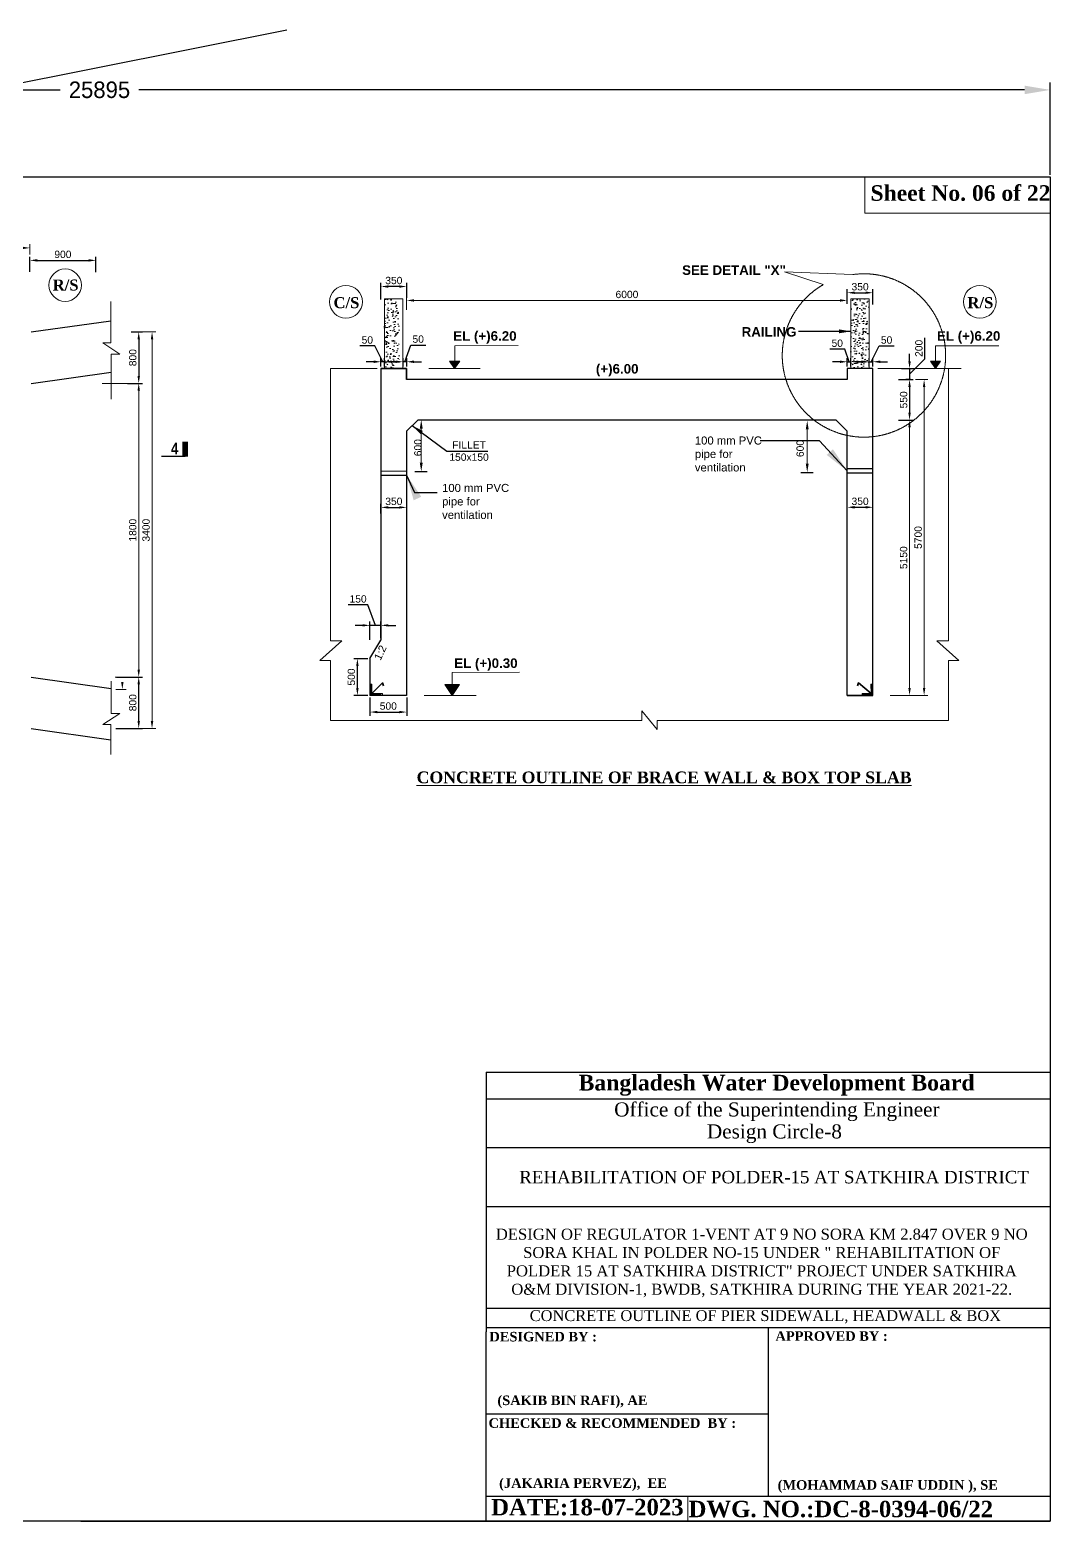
# Model space of a CAD drawing. Extents: x -426260 to 2055400, y -4304674 to -305611.
# Drawn here: x 344756 to 358652, y -1914810 to -1894497 of the extents above; entities that cross this region are included whole.
import ezdxf

# ---------------------------------------------------------------- set-up
doc = ezdxf.new("R2010")
doc.units = 0
doc.header["$LTSCALE"] = 300
doc.header["$MEASUREMENT"] = 0
doc.header["$PDMODE"] = 3
doc.linetypes.add('DASHED', pattern=[0.75, 0.5, -0.25])
doc.layers.get('0').update_dxf_attribs({"linetype": 'CONTINUOUS'})
doc.layers.get('DEFPOINTS').update_dxf_attribs({"linetype": 'CONTINUOUS'})
for name, color, linetype, lineweight in [('Dim', 7, 'CONTINUOUS', 9), ('Dimension', 8, 'CONTINUOUS', 18), ('Grid Line_Outer', 7, 'CONTINUOUS', 5), ('Left Bank Profile', 7, 'CONTINUOUS', 25), ('slop', 8, 'CONTINUOUS', 9)]:
    doc.layers.add(name, color=color, linetype=linetype, lineweight=lineweight)
for name, color, linetype in [('LINE', 7, 'CONTINUOUS'), ('Pile Placing Line', 10, 'CONTINUOUS'), ('TEXT', 10, 'CONTINUOUS'), ('TXT', 7, 'CONTINUOUS')]:
    doc.layers.add(name, color=color, linetype=linetype)
doc.styles.add('1-2', font='arial.ttf')
doc.styles.add('Arial', font='arial.ttf')
doc.styles.add('DIM', font='isocp3.shx')
doc.styles.add('text', font='ARIALN.TTF', dxfattribs={"height": 1.6})
doc.dimstyles.new('3', dxfattribs={"dimtxt": 225, "dimasz": 350, "dimexe": 100, "dimexo": 25, "dimgap": 9, "dimtad": 0, "dimdec": 0, "dimzin": 0, "dimdsep": 46, "dimtxsty": 'Standard', "dimcen": 0, "dimclrd": 5, "dimclre": 6, "dimclrt": 256, "dimadec": 0, "dimazin": 0, "dimtfac": 1, "dimtdec": 0, "dimtofl": 0, "dimtmove": 2, "dimatfit": 3, "dimfxl": 1, "dimtolj": 1, "dimtzin": 0, "dimarcsym": 0})
doc.dimstyles.new('dim_50', dxfattribs={"dimtxt": 100, "dimasz": 100, "dimexe": 50, "dimexo": 30, "dimgap": 30, "dimtad": 1, "dimdec": 0, "dimzin": 0, "dimdsep": 46, "dimtxsty": 'DIM', "dimcen": 0.09, "dimclrd": 5, "dimclre": 5, "dimclrt": 7, "dimadec": 0, "dimazin": 0, "dimtfac": 1, "dimtdec": 0, "dimtmove": 0, "dimatfit": 3, "dimfxl": 1, "dimtolj": 1, "dimtzin": 0, "dimarcsym": 1})
doc.dimstyles.new('dim_80', dxfattribs={"dimtxt": 160, "dimasz": 160, "dimexe": 80, "dimexo": 40, "dimgap": 50, "dimtad": 1, "dimdec": 0, "dimzin": 0, "dimdsep": 46, "dimtxsty": 'DIM', "dimcen": 0.09, "dimclrd": 5, "dimclre": 5, "dimclrt": 7, "dimadec": 0, "dimazin": 0, "dimtfac": 1, "dimtdec": 0, "dimtmove": 0, "dimatfit": 3, "dimfxl": 1, "dimtolj": 1, "dimtzin": 0, "dimarcsym": 0})

# ---------------------------------------------------------------- blocks, each defined once
blk = doc.blocks.new('*D479')
at = {"layer": 'DEFPOINTS', "color": 0, "transparency": 16777216}
for p in [(356596, -1899111), (356737, -1899261), (356780, -1899261)]:
    blk.add_point(p, dxfattribs=at)
at = {"layer": 'Dim', "color": 5, "lineweight": -2, "transparency": 16777216}
for p, q in [((356946, -1898976), (356946, -1898693)), ((356737, -1899011), (356737, -1898911)), ((356737, -1899186), (356946, -1898976)), ((356626, -1899111), (356787, -1899111)), ((356737, -1899111), (356737, -1899261)), ((356737, -1899111), (356737, -1899261)), ((356750, -1899261), (356687, -1899261)), ((356737, -1899361), (356737, -1899461))]:
    blk.add_line(p, q, dxfattribs=at)
at = {"layer": 'Dim', "color": 5, "transparency": 16777216}
for points in [[(356720, -1899011), (356753, -1899011), (356737, -1899111)], [(356720, -1899361), (356753, -1899361), (356737, -1899261)]]:
    blk.add_solid(points, dxfattribs=at)
at = {"layer": 'Dim', "color": 7, "transparency": 16777216, "insert": (356864, -1898835), "char_height": 100, "attachment_point": 5, "rotation": 90, "style": 'Arial'}
blk.add_mtext('\\A1;200', dxfattribs=at)
blk = doc.blocks.new('*D480')
at = {"layer": 'DEFPOINTS', "color": 0, "transparency": 16777216}
for p in [(356558, -1899261), (356558, -1899812), (356737, -1899812)]:
    blk.add_point(p, dxfattribs=at)
at = {"layer": 'Dim', "color": 5, "lineweight": -2, "transparency": 16777216}
for p, q in [((356588, -1899261), (356787, -1899261)), ((356737, -1899361), (356737, -1899712)), ((356588, -1899812), (356787, -1899812))]:
    blk.add_line(p, q, dxfattribs=at)
at = {"layer": 'Dim', "color": 5, "transparency": 16777216}
for points in [[(356720, -1899361), (356753, -1899361), (356737, -1899261)], [(356720, -1899712), (356753, -1899712), (356737, -1899812)]]:
    blk.add_solid(points, dxfattribs=at)
at = {"layer": 'Dim', "color": 7, "transparency": 16777216, "insert": (356656, -1899537), "char_height": 100, "attachment_point": 5, "rotation": 90, "style": 'Arial'}
blk.add_mtext('\\A1;550', dxfattribs=at)
blk = doc.blocks.new('*D522')
at = {"layer": 'DEFPOINTS', "color": 0, "transparency": 16777216}
for p in [(349888, -1901001), (349538, -1901115), (349888, -1901415)]:
    blk.add_point(p, dxfattribs=at)
at = {"layer": 'Dim', "color": 5, "lineweight": -2, "transparency": 16777216}
for p, q in [((349538, -1901085), (349538, -1900951)), ((349638, -1901001), (349788, -1901001)), ((349888, -1901385), (349888, -1900951))]:
    blk.add_line(p, q, dxfattribs=at)
at = {"layer": 'Dim', "color": 5, "transparency": 16777216}
for points in [[(349638, -1900985), (349638, -1901018), (349538, -1901001)], [(349788, -1900985), (349788, -1901018), (349888, -1901001)]]:
    blk.add_solid(points, dxfattribs=at)
at = {"layer": 'Dim', "color": 7, "transparency": 16777216, "insert": (349713, -1900920), "char_height": 100, "attachment_point": 5, "style": 'Arial'}
blk.add_mtext('\\A1;350', dxfattribs=at)
blk = doc.blocks.new('*D523')
at = {"layer": 'DEFPOINTS', "color": 0, "transparency": 16777216}
for p in [(356238, -1901000), (356238, -1901213), (355888, -1901507)]:
    blk.add_point(p, dxfattribs=at)
at = {"layer": 'Dim', "color": 5, "lineweight": -2, "transparency": 16777216}
for p, q in [((355888, -1901477), (355888, -1900950)), ((355988, -1901000), (356138, -1901000)), ((356238, -1901183), (356238, -1900950))]:
    blk.add_line(p, q, dxfattribs=at)
at = {"layer": 'Dim', "color": 5, "transparency": 16777216}
for points in [[(355988, -1900983), (355988, -1901017), (355888, -1901000)], [(356138, -1900983), (356138, -1901017), (356238, -1901000)]]:
    blk.add_solid(points, dxfattribs=at)
at = {"layer": 'Dim', "color": 7, "transparency": 16777216, "insert": (356063, -1900919), "char_height": 100, "attachment_point": 5, "style": 'Arial'}
blk.add_mtext('\\A1;350', dxfattribs=at)
blk = doc.blocks.new('*D481')
at = {"layer": 'DEFPOINTS', "color": 0, "transparency": 16777216}
for p in [(356238, -1898078), (355888, -1898260), (356238, -1898266)]:
    blk.add_point(p, dxfattribs=at)
at = {"layer": 'Dim', "color": 5, "lineweight": -2, "transparency": 16777216}
for p, q in [((355888, -1898230), (355888, -1898028)), ((355988, -1898078), (356138, -1898078)), ((356238, -1898236), (356238, -1898028))]:
    blk.add_line(p, q, dxfattribs=at)
at = {"layer": 'Dim', "color": 5, "transparency": 16777216}
for points in [[(355988, -1898061), (355988, -1898094), (355888, -1898078)], [(356138, -1898061), (356138, -1898094), (356238, -1898078)]]:
    blk.add_solid(points, dxfattribs=at)
at = {"layer": 'Dim', "color": 7, "transparency": 16777216, "insert": (356063, -1897997), "char_height": 100, "attachment_point": 5, "style": 'Arial'}
blk.add_mtext('\\A1;350', dxfattribs=at)
blk = doc.blocks.new('*D482')
at = {"layer": 'DEFPOINTS', "color": 0, "transparency": 16777216}
for p in [(349538, -1897993), (349538, -1898200), (349888, -1898177)]:
    blk.add_point(p, dxfattribs=at)
at = {"layer": 'Dim', "color": 5, "lineweight": -2, "transparency": 16777216}
for p, q in [((349538, -1898170), (349538, -1897943)), ((349788, -1897993), (349638, -1897993)), ((349888, -1898147), (349888, -1897943))]:
    blk.add_line(p, q, dxfattribs=at)
at = {"layer": 'Dim', "color": 5, "transparency": 16777216}
for points in [[(349638, -1897977), (349638, -1898010), (349538, -1897993)], [(349788, -1897977), (349788, -1898010), (349888, -1897993)]]:
    blk.add_solid(points, dxfattribs=at)
at = {"layer": 'Dim', "color": 7, "transparency": 16777216, "insert": (349713, -1897912), "char_height": 100, "attachment_point": 5, "style": 'Arial'}
blk.add_mtext('\\A1;350', dxfattribs=at)
blk = doc.blocks.new('*D524')
at = {"layer": 'DEFPOINTS', "color": 0, "transparency": 16777216}
for p in [(349217, -1903062), (349388, -1903062), (349388, -1903562)]:
    blk.add_point(p, dxfattribs=at)
at = {"layer": 'Dim', "color": 5, "lineweight": -2, "transparency": 16777216}
for p, q in [((349358, -1903062), (349167, -1903062)), ((349217, -1903462), (349217, -1903162)), ((349358, -1903562), (349167, -1903562))]:
    blk.add_line(p, q, dxfattribs=at)
at = {"layer": 'Dim', "color": 5, "transparency": 16777216}
for points in [[(349200, -1903162), (349233, -1903162), (349217, -1903062)], [(349200, -1903462), (349233, -1903462), (349217, -1903562)]]:
    blk.add_solid(points, dxfattribs=at)
at = {"layer": 'Dim', "color": 7, "transparency": 16777216, "insert": (349135, -1903312), "char_height": 100, "attachment_point": 5, "rotation": 90, "style": 'Arial'}
blk.add_mtext('\\A1;500', dxfattribs=at)
blk = doc.blocks.new('*D525')
at = {"layer": 'DEFPOINTS', "color": 0, "transparency": 16777216}
for p in [(349388, -1902608), (349388, -1902834), (349538, -1902812)]:
    blk.add_point(p, dxfattribs=at)
at = {"layer": 'Dim', "color": 5, "lineweight": -2, "transparency": 16777216}
for p, q in [((349361, -1902330), (349090, -1902330)), ((349463, -1902608), (349361, -1902330)), ((349288, -1902608), (349188, -1902608)), ((349388, -1902804), (349388, -1902558)), ((349538, -1902608), (349388, -1902608)), ((349538, -1902608), (349388, -1902608)), ((349538, -1902782), (349538, -1902558)), ((349638, -1902608), (349738, -1902608))]:
    blk.add_line(p, q, dxfattribs=at)
at = {"layer": 'Dim', "color": 5, "transparency": 16777216}
for points in [[(349288, -1902592), (349288, -1902625), (349388, -1902608)], [(349638, -1902592), (349638, -1902625), (349538, -1902608)]]:
    blk.add_solid(points, dxfattribs=at)
at = {"layer": 'Dim', "color": 7, "transparency": 16777216, "insert": (349226, -1902249), "char_height": 100, "attachment_point": 5, "style": 'Arial'}
blk.add_mtext('\\A1;150', dxfattribs=at)
blk = doc.blocks.new('*D526')
at = {"layer": 'DEFPOINTS', "color": 0, "transparency": 16777216}
for p in [(349388, -1903562), (349888, -1903562), (349888, -1903789)]:
    blk.add_point(p, dxfattribs=at)
at = {"layer": 'Dim', "color": 5, "lineweight": -2, "transparency": 16777216}
for p, q in [((349388, -1903592), (349388, -1903839)), ((349888, -1903592), (349888, -1903839)), ((349488, -1903789), (349788, -1903789))]:
    blk.add_line(p, q, dxfattribs=at)
at = {"layer": 'Dim', "color": 5, "transparency": 16777216}
for points in [[(349488, -1903773), (349488, -1903806), (349388, -1903789)], [(349788, -1903773), (349788, -1903806), (349888, -1903789)]]:
    blk.add_solid(points, dxfattribs=at)
at = {"layer": 'Dim', "color": 7, "transparency": 16777216, "insert": (349638, -1903708), "char_height": 100, "attachment_point": 5, "style": 'Arial'}
blk.add_mtext('\\A1;500', dxfattribs=at)
blk = doc.blocks.new('*D527')
at = {"layer": 'DEFPOINTS', "color": 0, "transparency": 16777216}
for p in [(349838, -1899018), (349838, -1899112), (349888, -1899112)]:
    blk.add_point(p, dxfattribs=at)
at = {"layer": 'Dim', "color": 5, "lineweight": -2, "transparency": 16777216}
for p, q in [((349863, -1899018), (349944, -1898791)), ((349944, -1898791), (350147, -1898791)), ((349738, -1899018), (349638, -1899018)), ((349838, -1899082), (349838, -1898968)), ((349888, -1899018), (349838, -1899018)), ((349888, -1899018), (349838, -1899018)), ((349888, -1899082), (349888, -1898968)), ((349988, -1899018), (350088, -1899018))]:
    blk.add_line(p, q, dxfattribs=at)
at = {"layer": 'Dim', "color": 5, "transparency": 16777216}
for points in [[(349738, -1899001), (349738, -1899035), (349838, -1899018)], [(349988, -1899001), (349988, -1899035), (349888, -1899018)]]:
    blk.add_solid(points, dxfattribs=at)
at = {"layer": 'Dim', "color": 7, "transparency": 16777216, "insert": (350045, -1898710), "char_height": 100, "attachment_point": 5, "style": 'Arial'}
blk.add_mtext('\\A1;50', dxfattribs=at)
blk = doc.blocks.new('*D483')
at = {"layer": 'DEFPOINTS', "color": 0, "transparency": 16777216}
for p in [(355938, -1899018), (355888, -1899112), (355938, -1899112)]:
    blk.add_point(p, dxfattribs=at)
at = {"layer": 'Dim', "color": 5, "lineweight": -2, "transparency": 16777216}
for p, q in [((355853, -1898847), (355650, -1898847)), ((355788, -1899018), (355688, -1899018)), ((355913, -1899018), (355853, -1898847)), ((355888, -1899082), (355888, -1898968)), ((355888, -1899018), (355938, -1899018)), ((355888, -1899018), (355938, -1899018)), ((355938, -1899082), (355938, -1898968)), ((356038, -1899018), (356138, -1899018))]:
    blk.add_line(p, q, dxfattribs=at)
at = {"layer": 'Dim', "color": 5, "transparency": 16777216}
for points in [[(355788, -1899001), (355788, -1899035), (355888, -1899018)], [(356038, -1899001), (356038, -1899035), (355938, -1899018)]]:
    blk.add_solid(points, dxfattribs=at)
at = {"layer": 'Dim', "color": 7, "transparency": 16777216, "insert": (355752, -1898766), "char_height": 100, "attachment_point": 5, "style": 'Arial'}
blk.add_mtext('\\A1;50', dxfattribs=at)
blk = doc.blocks.new('*D528')
at = {"layer": 'DEFPOINTS', "color": 0, "transparency": 16777216}
for p in [(356238, -1899018), (356188, -1899112), (356238, -1899112)]:
    blk.add_point(p, dxfattribs=at)
at = {"layer": 'Dim', "color": 5, "lineweight": -2, "transparency": 16777216}
for p, q in [((356213, -1899018), (356322, -1898803)), ((356322, -1898803), (356525, -1898803)), ((356088, -1899018), (355988, -1899018)), ((356188, -1899082), (356188, -1898968)), ((356188, -1899018), (356238, -1899018)), ((356188, -1899018), (356238, -1899018)), ((356238, -1899082), (356238, -1898968)), ((356338, -1899018), (356438, -1899018))]:
    blk.add_line(p, q, dxfattribs=at)
at = {"layer": 'Dim', "color": 5, "transparency": 16777216}
for points in [[(356088, -1899001), (356088, -1899035), (356188, -1899018)], [(356338, -1899001), (356338, -1899035), (356238, -1899018)]]:
    blk.add_solid(points, dxfattribs=at)
at = {"layer": 'Dim', "color": 7, "transparency": 16777216, "insert": (356424, -1898722), "char_height": 100, "attachment_point": 5, "style": 'Arial'}
blk.add_mtext('\\A1;50', dxfattribs=at)
blk = doc.blocks.new('*D484')
at = {"layer": 'DEFPOINTS', "color": 0, "transparency": 16777216}
for p in [(349538, -1899018), (349538, -1899112), (349588, -1899112)]:
    blk.add_point(p, dxfattribs=at)
at = {"layer": 'Dim', "color": 5, "lineweight": -2, "transparency": 16777216}
for p, q in [((349453, -1898803), (349250, -1898803)), ((349563, -1899018), (349453, -1898803)), ((349438, -1899018), (349338, -1899018)), ((349538, -1899082), (349538, -1898968)), ((349588, -1899018), (349538, -1899018)), ((349588, -1899018), (349538, -1899018)), ((349588, -1899082), (349588, -1898968)), ((349688, -1899018), (349788, -1899018))]:
    blk.add_line(p, q, dxfattribs=at)
at = {"layer": 'Dim', "color": 5, "transparency": 16777216}
for points in [[(349438, -1899001), (349438, -1899035), (349538, -1899018)], [(349688, -1899001), (349688, -1899035), (349588, -1899018)]]:
    blk.add_solid(points, dxfattribs=at)
at = {"layer": 'Dim', "color": 7, "transparency": 16777216, "insert": (349352, -1898722), "char_height": 100, "attachment_point": 5, "style": 'Arial'}
blk.add_mtext('\\A1;50', dxfattribs=at)
blk = doc.blocks.new('*D491')
at = {"layer": 'DEFPOINTS', "color": 0, "transparency": 16777216}
for p in [(344756, -1897705), (345656, -1897637), (345656, -1897826)]:
    blk.add_point(p, dxfattribs=at)
at = {"layer": 'Dim', "color": 5, "lineweight": -2, "transparency": 16777216}
for p, q in [((344756, -1897675), (344756, -1897587)), ((345656, -1897796), (345656, -1897587)), ((344856, -1897637), (345556, -1897637))]:
    blk.add_line(p, q, dxfattribs=at)
at = {"layer": 'Dim', "color": 5, "transparency": 16777216}
for points in [[(344856, -1897620), (344856, -1897654), (344756, -1897637)], [(345556, -1897620), (345556, -1897654), (345656, -1897637)]]:
    blk.add_solid(points, dxfattribs=at)
at = {"layer": 'Dim', "color": 7, "lineweight": 18, "transparency": 16777216, "insert": (345206, -1897556), "char_height": 100, "attachment_point": 5, "style": 'Arial'}
blk.add_mtext('\\A1;900', dxfattribs=at)
blk = doc.blocks.new('*D500')
at = {"layer": 'DEFPOINTS', "color": 0, "transparency": 16777216}
for p in [(345908, -1903312), (346239, -1903312), (345896, -1904012)]:
    blk.add_point(p, dxfattribs=at)
at = {"layer": 'Dim', "color": 5, "lineweight": -2, "transparency": 16777216}
for p, q in [((345938, -1903312), (346289, -1903312)), ((346239, -1903912), (346239, -1903412)), ((345926, -1904012), (346289, -1904012))]:
    blk.add_line(p, q, dxfattribs=at)
at = {"layer": 'Dim', "color": 5, "transparency": 16777216}
for points in [[(346222, -1903412), (346255, -1903412), (346239, -1903312)], [(346222, -1903912), (346255, -1903912), (346239, -1904012)]]:
    blk.add_solid(points, dxfattribs=at)
at = {"layer": 'Dim', "color": 7, "lineweight": 18, "transparency": 16777216, "insert": (346158, -1903662), "char_height": 100, "attachment_point": 5, "rotation": 90, "style": 'Arial'}
blk.add_mtext('\\A1;800', dxfattribs=at)
blk = doc.blocks.new('*D501')
at = {"layer": 'DEFPOINTS', "color": 0, "transparency": 16777216}
for p in [(344756, -1897821), (345656, -1897637), (345656, -1897705)]:
    blk.add_point(p, dxfattribs=at)
at = {"layer": 'Dim', "color": 5, "lineweight": -2, "transparency": 16777216}
for p, q in [((344756, -1897791), (344756, -1897587)), ((345656, -1897675), (345656, -1897587)), ((344856, -1897637), (345556, -1897637))]:
    blk.add_line(p, q, dxfattribs=at)
at = {"layer": 'Dim', "color": 5, "transparency": 16777216}
for points in [[(344856, -1897620), (344856, -1897654), (344756, -1897637)], [(345556, -1897620), (345556, -1897654), (345656, -1897637)]]:
    blk.add_solid(points, dxfattribs=at)
at = {"layer": 'Dim', "color": 7, "lineweight": 18, "transparency": 16777216, "insert": (345206, -1897556), "char_height": 100, "attachment_point": 5, "style": 'Arial'}
blk.add_mtext('\\A1;900', dxfattribs=at)
blk = doc.blocks.new('*D502')
at = {"layer": 'DEFPOINTS', "color": 0, "transparency": 16777216}
for p in [(346107, -1898612), (346058, -1899312), (346239, -1899312)]:
    blk.add_point(p, dxfattribs=at)
at = {"layer": 'Dim', "color": 5, "lineweight": -2, "transparency": 16777216}
for p, q in [((346137, -1898612), (346289, -1898612)), ((346239, -1898712), (346239, -1899212)), ((346088, -1899312), (346289, -1899312))]:
    blk.add_line(p, q, dxfattribs=at)
at = {"layer": 'Dim', "color": 5, "transparency": 16777216}
for points in [[(346222, -1898712), (346255, -1898712), (346239, -1898612)], [(346222, -1899212), (346255, -1899212), (346239, -1899312)]]:
    blk.add_solid(points, dxfattribs=at)
at = {"layer": 'Dim', "color": 7, "lineweight": 18, "transparency": 16777216, "insert": (346158, -1898962), "char_height": 100, "attachment_point": 5, "rotation": 90, "style": 'Arial'}
blk.add_mtext('\\A1;800', dxfattribs=at)
blk = doc.blocks.new('sec')
at = {"layer": 'TEXT', "color": 5, "const_width": 200}
blk.add_lwpolyline([(0, 0), (0, 537)], dxfattribs=at)
at = {"layer": 'TEXT', "color": 5}
blk.add_lwpolyline([(0, 0), (-848, 0)], dxfattribs=at)
blk = doc.blocks.new('*D472')
at = {"layer": 'DEFPOINTS', "color": 0, "ltscale": 0.5, "transparency": 16777216}
for p in [(358652, -1895315), (332757, -1896498), (358652, -1896498)]:
    blk.add_point(p, dxfattribs=at)
at = {"layer": 'LINE', "color": 6, "lineweight": -2, "ltscale": 0.5, "transparency": 16777216}
for p, q in [((332757, -1896473), (332757, -1895215)), ((358652, -1896473), (358652, -1895215))]:
    blk.add_line(p, q, dxfattribs=at)
at = {"layer": 'LINE', "color": 5, "lineweight": -2, "ltscale": 0.5, "transparency": 16777216}
for p, q in [((333107, -1895315), (345170, -1895315)), ((358302, -1895315), (346238, -1895315))]:
    blk.add_line(p, q, dxfattribs=at)
at = {"layer": 'LINE', "color": 5, "ltscale": 0.5, "transparency": 16777216}
for points in [[(333107, -1895257), (333107, -1895374), (332757, -1895315)], [(358302, -1895257), (358302, -1895374), (358652, -1895315)]]:
    blk.add_solid(points, dxfattribs=at)
at = {"layer": 'LINE', "ltscale": 0.5, "transparency": 16777216, "insert": (345704, -1895315), "char_height": 225, "attachment_point": 5}
blk.add_mtext('\\A1;25895', dxfattribs=at)

msp = doc.modelspace()

# ---------------------------------------------------------------- hatches: boundary and pattern name
at = {"layer": 'Dim'}
h = msp.add_hatch(dxfattribs=at)
h.set_pattern_fill('AR-CONC', color=16, scale=20)
h.set_pattern_definition([(50, (-36671, -1922398.57), (143.452037, -12.550427), [15, -165]), (355, (-36671, -1922398.57), (-27.750267, 150.438427), [12, -132]), (100.451444, (-36659.04, -1922399.62), (115.70177, 137.888), [12.74804, -140.22842]), (46.1842, (-36671, -1922358.57), (213.44827, -33.10386), [22.5, -247.5]), (96.635635, (-36653.2, -1922361.33), (186.93239, 194.82372), [19.12207, -210.34275]), (351.184164, (-36671, -1922358.57), (186.93239, 194.82372), [18, -198]), (21, (-36651, -1922368.57), (119.38141, -80.523778), [15, -165]), (326, (-36651, -1922368.57), (48.663066, 145.03001), [12, -132]), (71.451445, (-36641.05, -1922375.28), (168.044475, 64.50623), [12.74804, -140.22842]), (37.5, (-36670.996, -1922398.573), (2.431971, 66.578771), [0, -130.4, 0, -134, 0, -132.5]), (7.5, (-36670.996, -1922398.57), (52.613907, 78.882342), [0, -76.4, 0, -127.4, 0, -50.5]), (327.5, (-36715.596, -1922398.573), (106.764487, -4.510974), [0, -50, 0, -156, 0, -207]), (317.5, (-36735.6, -1922398.57), (116.637234, 20.020996), [0, -65, 0, -103.6, 0, -147])])
h.paths.add_polyline_path([(349587.6, -1898161.6), (349787.6, -1898161.6), (349787.7, -1899111.6), (349587.6, -1899111.6)])
h = msp.add_hatch(dxfattribs=at)
h.set_pattern_fill('AR-CONC', color=16, scale=20)
h.set_pattern_definition([(50, (-36921, -1922398.57), (143.452037, -12.550427), [15, -165]), (355, (-36921, -1922398.57), (-27.750267, 150.438427), [12, -132]), (100.451444, (-36909.04, -1922399.62), (115.70177, 137.888), [12.74804, -140.22842]), (46.1842, (-36921, -1922358.57), (213.44827, -33.10386), [22.5, -247.5]), (96.635635, (-36903.2, -1922361.33), (186.93239, 194.82372), [19.12207, -210.34275]), (351.184164, (-36921, -1922358.57), (186.93239, 194.82372), [18, -198]), (21, (-36901, -1922368.57), (119.38141, -80.523778), [15, -165]), (326, (-36901, -1922368.57), (48.663066, 145.03001), [12, -132]), (71.451445, (-36891.05, -1922375.28), (168.044475, 64.50623), [12.74804, -140.22842]), (37.5, (-36920.996, -1922398.573), (2.431971, 66.578771), [0, -130.4, 0, -134, 0, -132.5]), (7.5, (-36920.996, -1922398.57), (52.613907, 78.882342), [0, -76.4, 0, -127.4, 0, -50.5]), (327.5, (-36965.596, -1922398.573), (106.764487, -4.510974), [0, -50, 0, -156, 0, -207]), (317.5, (-36985.6, -1922398.57), (116.637234, 20.020996), [0, -65, 0, -103.6, 0, -147])])
h.paths.add_polyline_path([(356187.7, -1898161.6), (355937.7, -1898161.6), (355937.7, -1899111.6), (356187.7, -1899111.6)])
at = {"layer": 'Dim', "ltscale": 500}
h = msp.add_hatch(color=16, dxfattribs=at)
h.dxf.hatch_style = 1
h.paths.add_polyline_path([(350541.3, -1899008.1), (350471.7, -1899008.1), (350541.3, -1899111.6)])
h.paths.add_polyline_path([(350610.9, -1899008.1), (350541.3, -1899008.1), (350541.3, -1899111.6)])
h = msp.add_hatch(color=16, dxfattribs=at)
h.dxf.hatch_style = 1
h.paths.add_polyline_path([(357090.6, -1899008), (357021, -1899008), (357090.6, -1899111.4)])
h.paths.add_polyline_path([(357160.2, -1899008), (357090.6, -1899008), (357090.6, -1899111.4)])
h = msp.add_hatch(color=16, dxfattribs=at)
h.dxf.hatch_style = 1
h.paths.add_polyline_path([(350506.2, -1903413.8), (350406.8, -1903413.8), (350506.2, -1903561.6)])
h.paths.add_polyline_path([(350605.6, -1903413.8), (350506.2, -1903413.8), (350506.2, -1903561.6)])
at = {"layer": 'Grid Line_Outer', "ltscale": 2}
h = msp.add_hatch(dxfattribs=at)
h.set_pattern_fill('ANSI31', color=1)
h.set_pattern_definition([(45, (-107959.04941, -1868842.20249), (-0.08838834765, 0.08838834765), [])])
h.paths.add_polyline_path([(349535.7, -1903561.6), (349533.7, -1903537.8), (349412, -1903537.8), (349414, -1903410.4), (349387.7, -1903410.4), (349387.7, -1903561.6)])
h = msp.add_hatch(dxfattribs=at)
h.set_pattern_fill('ANSI31', color=1)
h.set_pattern_definition([(45, (-112209.19978, -1868842.20189), (-0.088388347648, 0.088388347648), [])])
h.paths.add_polyline_path([(356089.5, -1903561.6), (356091.5, -1903537.8), (356213.2, -1903537.8), (356211.2, -1903410.4), (356237.6, -1903410.4), (356237.6, -1903561.6)])

# ---------------------------------------------------------------- linework, layer by layer
at = {"color": 5, "lineweight": 18}
for p, q in [((348848.3, -1902820.3), (348848.3, -1899111.4)), ((349487.6, -1899111.4), (348848.3, -1899111.4)), ((349005.8, -1902820.9), (348706.1, -1903086.6)), ((348848.3, -1902820.3), (349005.8, -1902820.9)), ((348706.1, -1903086.6), (348848.3, -1903086.6)), ((348848.3, -1903902.3), (348848.3, -1903086.6))]:
    msp.add_line(p, q, dxfattribs=at)
for points in [[(356864.9, -1899111.6), (357266, -1899111.4)], [(357266, -1903902.3), (357266, -1903086.6), (357408.2, -1903086.7), (357108.4, -1902820.3), (357266, -1902820.3), (357266, -1899111.4)], [(357266, -1903902.3), (353300.7, -1903902.3), (353299.6, -1904026.7), (353091.9, -1903772.9), (353090.2, -1903902.3), (348848.3, -1903902.3)]]:
    msp.add_lwpolyline(points, dxfattribs=at)
at = {"layer": 'Dim', "color": 5, "lineweight": 18}
for p, q in [((344755.9, -1897557), (344755.9, -1897417.3)), ((346176.4, -1898612), (346470, -1898612)), ((346420, -1898712), (346420, -1903912.3)), ((345740.5, -1899312.2), (346065.8, -1899312.2)), ((345933.2, -1899312.2), (346288.7, -1899312.2)), ((346238.7, -1899412.2), (346238.7, -1903212)), ((345916.1, -1903312), (346288.7, -1903312)), ((345925.3, -1903479.8), (346065.8, -1903479.8)), ((346139.1, -1904012.3), (346470, -1904012.3))]:
    msp.add_line(p, q, dxfattribs=at)
at = {"layer": 'Dim', "color": 5}
for p, q in [((349887.6, -1898310.2), (349887.6, -1898133)), ((349987.6, -1898183), (355787.7, -1898183)), ((355887.7, -1898229.7), (355887.7, -1898133)), ((356816.6, -1899261.5), (356984.8, -1899261.5)), ((356934.8, -1903461.6), (356934.8, -1899361.5)), ((356588.5, -1899811.6), (356786.6, -1899811.6)), ((350086.3, -1899872.5), (350086.3, -1900392.5)), ((355343.1, -1899942.5), (355343.1, -1900462.5)), ((356736.6, -1899911.6), (356736.6, -1903461.6)), ((356471.1, -1903561.6), (356786.6, -1903561.6)), ((356782.3, -1903561.6), (356984.8, -1903561.6))]:
    msp.add_line(p, q, dxfattribs=at)
at = {"layer": 'Dim', "color": 7, "linetype": 'DASHED', "ltscale": 250}
msp.add_lwpolyline([(355964.4, -1897830.4), (355035.4, -1897795.1), (355561.5, -1897967.9)], dxfattribs=at)
at = {"layer": 'Dim', "color": 5}
for points in [[(345856.9, -1898199.1), (345856.9, -1898759.5), (345747.9, -1898759.5), (345979.2, -1898913.2), (345864.2, -1898913.2), (345864.2, -1899526.3)], [(345856.9, -1904367.5), (345856.9, -1903960.6), (345747.9, -1903960.6), (345979.2, -1903806.8), (345864.2, -1903806.9), (345864.2, -1903368)], [(350126.7, -1903561.6), (350835.8, -1903561.6)]]:
    msp.add_lwpolyline(points, dxfattribs=at)
at = {"layer": 'Dim', "color": 7}
for points in [[(349587.6, -1899111.6), (349587.6, -1898161.6), (349837.6, -1898161.6), (349837.7, -1899111.6)], [(356187.7, -1899111.6), (356187.7, -1898161.6), (355937.7, -1898161.6), (355937.7, -1899111.6)], [(350188.4, -1899111.6), (350889.4, -1899111.6)], [(356302.4, -1899111.4), (357438.7, -1899111.4)]]:
    msp.add_lwpolyline(points, dxfattribs=at)
at = {"layer": 'Dim', "ltscale": 500}
for points in [[(350542.3, -1899111.6), (350542.3, -1898800), (351405, -1898795.7)], [(357091.6, -1899111.4), (357091.6, -1898799.9), (357954.3, -1898800.3)], [(350541.3, -1899111.6), (350541.3, -1899008.1), (350471.7, -1899008.1), (350541.3, -1899111.6)], [(350541.3, -1899111.6), (350541.3, -1899008.1), (350610.9, -1899008.1), (350541.3, -1899111.6)], [(357090.6, -1899111.4), (357090.6, -1899008), (357021, -1899008), (357090.6, -1899111.4)], [(357090.6, -1899111.4), (357090.6, -1899008), (357160.2, -1899008), (357090.6, -1899111.4)], [(350506.2, -1903561.6), (350506.2, -1903250), (351423.7, -1903245.4)], [(350506.2, -1903561.6), (350506.2, -1903413.8), (350406.8, -1903413.8), (350506.2, -1903561.6)], [(350506.2, -1903561.6), (350506.2, -1903413.8), (350605.6, -1903413.8), (350506.2, -1903561.6)]]:
    msp.add_lwpolyline(points, dxfattribs=at)
at = {"layer": 'Dim', "color": 1}
msp.add_circle((345237.2, -1897974.4), 220.7, dxfattribs=at)
at = {"layer": 'Dim', "color": 7}
for centre in [(349061, -1898201.3), (357694.4, -1898201.3)]:
    msp.add_circle(centre, 223.3, dxfattribs=at)
at = {"layer": 'Dim', "color": 7, "linetype": 'DASHED', "ltscale": 250}
msp.add_arc((356115.6, -1898932.4), 1112.4, 119.87535, 97.81586, dxfattribs=at)
at = {"layer": 'Dim', "color": 5}
for points in [[(344655.9, -1897450.6), (344655.9, -1897483.9), (344755.9, -1897467.3)], [(349987.6, -1898166.3), (349987.6, -1898199.6), (349887.6, -1898183)], [(355787.7, -1898166.3), (355787.7, -1898199.6), (355887.7, -1898183)], [(346403.4, -1898712), (346436.7, -1898712), (346420, -1898612)], [(346222.1, -1899412.2), (346255.4, -1899412.2), (346238.7, -1899312.2)], [(356918.1, -1899361.5), (356951.4, -1899361.5), (356934.8, -1899261.5)], [(350066.3, -1899928.1), (350106.3, -1899928.1), (350086.3, -1899808.1)], [(355323.1, -1899939.7), (355363.1, -1899939.7), (355343.1, -1899819.7)], [(356719.9, -1899911.6), (356753.3, -1899911.6), (356736.6, -1899811.6)], [(350066.3, -1900392.5), (350106.3, -1900392.5), (350086.3, -1900512.5)], [(355323.1, -1900404.1), (355363.1, -1900404.1), (355343.1, -1900524.1)], [(346222.1, -1903212), (346255.4, -1903212), (346238.7, -1903312)], [(345999.1, -1903379.8), (346032.4, -1903379.8), (346015.8, -1903479.8)], [(356719.9, -1903461.6), (356753.3, -1903461.6), (356736.6, -1903561.6)], [(356918.1, -1903461.6), (356951.4, -1903461.6), (356934.8, -1903561.6)], [(346403.4, -1903912.3), (346436.7, -1903912.3), (346420, -1904012.3)]]:
    msp.add_solid(points, dxfattribs=at)
at = {"layer": 'Dimension', "color": 8, "lineweight": 30, "ltscale": 2}
for points in [[(344775.3, -1898612.2), (345856.9, -1898458.8)], [(344775.3, -1899312), (345864.2, -1899157.6)], [(344775.3, -1903312), (345864.2, -1903466.4)], [(344775.3, -1904012.1), (345856.9, -1904165.5)]]:
    msp.add_lwpolyline(points, dxfattribs=at)
at = {"layer": 'Grid Line_Outer', "color": 1, "ltscale": 2}
for p, q in [((349560.7, -1903561.6), (349558.7, -1903537.8)), ((356089.5, -1903561.6), (356091.5, -1903537.8))]:
    msp.add_line(p, q, dxfattribs=at)
for points in [[(349560.7, -1903561.6), (349387.7, -1903561.6), (349387.7, -1903410.4), (349414, -1903410.4), (349412, -1903537.8), (349558.7, -1903537.8)], [(356089.8, -1903561.6), (356237.6, -1903561.6), (356237.6, -1903410.4), (356211.2, -1903410.4), (356213.2, -1903537.8), (356091.4, -1903537.8)]]:
    msp.add_lwpolyline(points, dxfattribs=at)
at = {"layer": 'Grid Line_Outer', "color": 1, "lineweight": 35, "ltscale": 2}
for points in [[(349412, -1903537.8), (349559.5, -1903393), (349574, -1903430.9)], [(356213.2, -1903537.8), (356040.8, -1903393), (356026.2, -1903430.9)]]:
    msp.add_lwpolyline(points, dxfattribs=at)
at = {"layer": 'Left Bank Profile'}
msp.add_lwpolyline([(345450.8, -1914809.7), (358651.5, -1914809.7)], dxfattribs=at)
msp.add_lwpolyline([(345450.8, -1914809.7), (358651.5, -1914809.7)], dxfattribs=at)
at = {"layer": 'LINE', "color": 3, "ltscale": 0.5}
for p, q in [((349537.6, -1900505.9), (349887.6, -1900505.8)), ((349537.6, -1900563.3), (349887.6, -1900563.3)), ((349996.9, -1900514.3), (350167.7, -1900514.3)), ((355253.6, -1900526), (355424.4, -1900526)), ((355887.8, -1900472.7), (356237.7, -1900472.6)), ((355887.8, -1900530.1), (356237.7, -1900530.1))]:
    msp.add_line(p, q, dxfattribs=at)
at = {"layer": 'LINE', "ltscale": 500}
for p, q in [((349887.6, -1903561.6), (349387.7, -1903561.6)), ((356237.5, -1903561.6), (355887.7, -1903561.6)), ((355887.7, -1903561.6), (356237.6, -1903561.6)), ((355887.7, -1903561.6), (356237.7, -1903561.6))]:
    msp.add_line(p, q, dxfattribs=at)
at = {"layer": 'LINE'}
for p, q in [((350972.6, -1908691.8), (358651.5, -1908691.8)), ((350972.6, -1908691.8), (350972.6, -1912232.7)), ((350972.6, -1909055.9), (358651.5, -1909055.9)), ((350972.6, -1909720.9), (358651.5, -1909720.9)), ((350972.6, -1910524.6), (358651.5, -1910524.6)), ((350972.6, -1911907.9), (358651.5, -1911907.9)), ((350972.6, -1912171.7), (358651.5, -1912171.7)), ((350972.6, -1914809.7), (350972.6, -1912232.7)), ((354812.1, -1912171.7), (354812.1, -1914468.9)), ((350972.6, -1913347.9), (354812.1, -1913347.9)), ((350972.6, -1914468.9), (358651.5, -1914468.9)), ((352413.4, -1914468.9), (358651.5, -1914468.9)), ((352413.4, -1914468.9), (358651.5, -1914468.9)), ((352413.4, -1914468.9), (358651.5, -1914468.9))]:
    msp.add_line(p, q, dxfattribs=at)
at = {"layer": 'LINE', "lineweight": 9}
msp.add_line((358651.5, -1909356.8), (358651.5, -1914809.7), dxfattribs=at)
at = {"layer": 'LINE', "color": 7, "lineweight": 9}
for p, q in [((353717.1, -1914468.9), (353717.1, -1914809.7)), ((351228.2, -1914809.7), (345199.3, -1914809.7)), ((358651.5, -1914809.7), (351228.2, -1914809.7)), ((357067.4, -1914809.7), (357586.5, -1914809.7))]:
    msp.add_line(p, q, dxfattribs=at)
at = {"layer": 'LINE'}
msp.add_lwpolyline([(358651.5, -1914809.7), (332756.8, -1914809.7), (332756.8, -1896498.4), (358651.5, -1896498.4)], close=True, dxfattribs=at)
at = {"layer": 'LINE', "lineweight": 9}
msp.add_lwpolyline([(358651.5, -1896498.4), (356128.3, -1896498.4), (356128.3, -1896993.3), (358651.5, -1896993.3)], close=True, dxfattribs=at)
at = {"layer": 'LINE', "ltscale": 500}
for points in [[(349537.6, -1899111.6), (349887.6, -1899111.6)], [(349887.6, -1899261.6), (349887.6, -1899111.6), (349537.6, -1899111.6), (349537.6, -1899261.6)], [(349537.6, -1899111.6), (349537.6, -1902811.6)], [(349887.6, -1899111.6), (349887.6, -1899261.6)], [(355887.7, -1899111.6), (355887.7, -1899261.6)], [(356237.7, -1903561.6), (356237.7, -1899111.6), (355887.7, -1899111.6), (355887.7, -1899261.6)], [(355887.7, -1899261.6), (349887.6, -1899261.6)], [(349537.6, -1899667.8), (349537.6, -1902561.6)], [(355887.7, -1903561.6), (355887.7, -1899961.6), (355737.7, -1899811.6), (350037.6, -1899811.6), (349887.6, -1899961.6), (349887.6, -1903561.6)], [(349887.6, -1899961.6), (349887.6, -1903461.6)], [(349387.7, -1903061.6), (349537.6, -1902811.6)], [(349387.7, -1903061.6), (349387.7, -1903561.6)]]:
    msp.add_lwpolyline(points, dxfattribs=at)
at = {"layer": 'Pile Placing Line', "ltscale": 0.5}
msp.add_line((339975, -1896144.4), (348256.2, -1894496.9), dxfattribs=at)

# ---------------------------------------------------------------- block references
at = {"layer": 'slop', "xscale": 0.378000000026077, "yscale": 0.378000000026077, "zscale": 0.378}
msp.add_blockref('sec', (346870.4, -1900309.1), dxfattribs=at)

# ---------------------------------------------------------------- texts
at = {"layer": 'Dim', "color": 7, "insert": (352887.7, -1898101.9), "char_height": 100, "attachment_point": 5, "style": 'Arial'}
msp.add_mtext('\\A1;6000', dxfattribs=at)
at = {"layer": 'Dim', "color": 7, "char_height": 110, "width": 1145.252, "attachment_point": 4}
for insert in [(353812.5, -1900274.7), (350370.2, -1900920.8)]:
    msp.add_mtext('{\\fArial|b0|i0|c0|p34;100 mm PVC pipe for ventilation}', dxfattribs=dict(at, insert=insert))
at = {"layer": 'Dim', "color": 7, "char_height": 100, "attachment_point": 5, "rotation": 90, "style": 'Arial'}
for s, insert in [('\\A1;600', (350040.7, -1900188.3)), ('\\A1;600', (355247, -1900199.7)), ('\\A1;5700', (356853.7, -1901411.5)), ('\\A1;5150', (356655.5, -1901686.6))]:
    msp.add_mtext(s, dxfattribs=dict(at, insert=insert))
at = {"layer": 'Dim', "color": 7, "lineweight": 18, "char_height": 100, "attachment_point": 5, "rotation": 90, "style": 'Arial'}
for s, insert in [('\\A1;1800', (346157.7, -1901312.1)), ('\\A1;3400', (346339, -1901312.1))]:
    msp.add_mtext(s, dxfattribs=dict(at, insert=insert))
at = {"layer": 'Dim', "insert": (350023.1, -1904598.9), "char_height": 90, "width": 7546.838, "attachment_point": 1, "style": 'text'}
msp.add_mtext('{\\fTimes New Roman|b1|i0|c0|p18;\\H1.7778x;\\L\\C6;CONCRETE OUTLINE OF BRACE WALL & BOX TOP SLAB}', dxfattribs=at)
at = {"layer": 'Dimension', "color": 1, "lineweight": 13, "ltscale": 2, "char_height": 150, "attachment_point": 5, "style": '1-2'}
for s, insert in [('{\\fTimes New Roman|b1|i0|c0|p18;R/S}', (345242.9, -1897974)), ('{\\fTimes New Roman|b1|i0|c0|p18;C/S}', (349067.4, -1898214.2)), ('{\\fTimes New Roman|b1|i0|c0|p18;R/S}', (357700.8, -1898214.2))]:
    msp.add_mtext(s, dxfattribs=dict(at, insert=insert))
at = {"layer": 'Dimension', "color": 7, "lineweight": 18, "ltscale": 2, "insert": (350737.4, -1900234.4), "char_height": 100, "attachment_point": 5, "style": '1-2'}
msp.add_mtext('FILLET\\P150x150', dxfattribs=at)
at = {"layer": 'LINE', "color": 7, "lineweight": 9}
for s, insert, char_height, width, attachment_point in [('{\\fTimes New Roman|b1|i0|c0|p18;Sheet No. 06 of 22}', (356204.4, -1896613.4), 212.495, 7632.744, 1), ('{\\fTimes New Roman|b1|i0|c0|p18;Bangladesh Water Development Board}', (352228.5, -1908729.8), 213.933, 7684.396, 1), ('{\\fTimes New Roman|b0|i0|c0|p18;Office of the Superintending Engineer}', (352713.4, -1909106), 191.449, 6876.797, 1), ('{\\fTimes New Roman|b0|i0|c0|p18;Design Circle-8}', (353976.3, -1909405.4), 191.449, 6876.797, 1), ('{\\fTimes New Roman Greek|b0|i0|c0|p18;\\C256;REHABILITATION OF POLDER-15 AT SATKHIRA DISTRICT}', (354891.3, -1910211.1), 170, 10830.767, 8), ('{\\fTimes New Roman Greek|b0|i0|c0|p18;\\C256;DESIGN OF REGULATOR 1-VENT AT 9 NO SORA KM 2.847 OVER 9 NO SORA KHAL IN POLDER NO-15 UNDER " REHABILITATION OF POLDER 15 AT SATKHIRA DISTRICT" PROJECT UNDER SATKHIRA O&M DIVISION-1, BWDB, SATKHIRA DURING THE YEAR 2021-22.}', (354723.5, -1911760.7), 150, 7318.879, 8), ('{\\fTimes New Roman|b0|i0|c0|p18;CONCRETE OUTLINE OF PIER SIDEWALL, HEADWALL & BOX}', (354773, -1912118.6), 147.99, 6314.172, 8)]:
    msp.add_mtext(s, dxfattribs=dict(at, insert=insert, char_height=char_height, width=width, attachment_point=attachment_point))
at = {"layer": 'LINE', "color": 7, "lineweight": 9, "attachment_point": 1}
for s, insert, char_height in [('{\\fTimes New Roman|b1|i0|c0|p18;DESIGNED BY :}', (351013.8, -1912231.3), 130.238), ('{\\fTimes New Roman|b1|i0|c0|p18;APPROVED BY :}', (354909.4, -1912222.9), 130.238), ('{\\fTimes New Roman|b1|i0|c0|p18;\\C0;(SAKIB BIN RAFI), AE}', (351123.7, -1913098.3), 130.238), ('{\\fTimes New Roman|b1|i0|c0|p18;CHECKED & RECOMMENDED  BY :}', (351003.1, -1913408.3), 130.238), ('{\\fTimes New Roman|b1|i0|c0|p18;\\C0;(JAKARIA PERVEZ),  EE  }', (351147, -1914225.6), 130.238), ('{\\fTimes New Roman|b1|i0|c0|p18;\\C0;(MOHAMMAD SAIF UDDIN ), SE}', (354939.6, -1914250.9), 130.238), ('{\\fTimes New Roman|b1|i0|c0|p18;DATE:18-07-2023}', (351038.6, -1914506.9), 223.153), ('{\\fTimes New Roman|b0|i0|c0|p18; \\fTimes New Roman|b1|i0|c0|p18;DWG. NO.:DC-8-0394-06/22}', (353642.5, -1914532.2), 223.153)]:
    msp.add_mtext(s, dxfattribs=dict(at, insert=insert, char_height=char_height))
at = {"layer": 'TEXT', "color": 7, "insert": (346779.8, -1900120.8), "char_height": 160, "width": 138.826, "attachment_point": 3, "style": 'text'}
msp.add_mtext('{\\fArial Narrow|b1|i0|c0|p34;4}', dxfattribs=at)
at = {"layer": 'TXT', "color": 0, "char_height": 130, "width": 1718.846, "attachment_point": 5, "style": 'Arial'}
for s, insert in [('{\\fArial|b1|i0|c0|p34;\\C6;SEE DETAIL "X"}', (354345.7, -1897770.6, 0)), ('{\\fArial|b1|i0|c0|p34;\\C6;EL (+)6.20}', (350953.3, -1898686.2)), ('{\\fArial|b1|i0|c0|p34;\\C6;RAILING}', (354822.7, -1898611.6, 0)), ('{\\fArial|b1|i0|c0|p34;\\C6;EL (+)6.20}', (357541.7, -1898686.2)), ('{\\fArial|b1|i0|c0|p34;\\C6;(+)6.00}', (352755.1, -1899133.6, 0)), ('{\\fArial|b1|i0|c0|p34;\\C6;EL (+)0.30}', (350966.9, -1903142.8))]:
    msp.add_mtext(s, dxfattribs=dict(at, insert=insert))
at = {"layer": 'TXT', "color": 0, "insert": (349528, -1902979.5), "char_height": 104, "width": 1385.81, "attachment_point": 5, "rotation": 64.5758, "style": 'Arial'}
msp.add_mtext('{\\C7;1:2}', dxfattribs=at)

# ---------------------------------------------------------------- dimensions: what is measured, and where the dimension line sits
at = {"layer": 'Dim', "lineweight": 18}
for p1, p2, picture in [((344755.9, -1897705.3), (345655.9, -1897825.9), '*D491'), ((344755.9, -1897821.4), (345655.9, -1897705.3), '*D501')]:
    dim = msp.add_linear_dim(base=(345655.9, -1897637), p1=p1, p2=p2, dimstyle='dim_50', override={"dimtxt": 100, "dimasz": 100, "dimtxsty": 'Arial'}, dxfattribs=at)
    dim.commit()
    dim.dimension.update_dxf_attribs({"geometry": picture, "text_midpoint": (345205.9, -1897556)})
at = {"layer": 'Dim'}
for base, p1, p2, angle, text, picture, middle in [((349537.6, -1897993.4), (349887.6, -1898177.5), (349537.6, -1898200.2), 180, '350', '*D482', (349712.6, -1897912.3)), ((356736.6, -1899811.6), (356558.3, -1899261.5), (356558.5, -1899811.6), 90, '550', '*D480', (356655.5, -1899536.5))]:
    dim = msp.add_linear_dim(base=base, p1=p1, p2=p2, angle=angle, text=text, dimstyle='dim_50', override={"dimtxsty": 'Arial'}, dxfattribs=at)
    dim.commit()
    dim.dimension.update_dxf_attribs({"geometry": picture, "text_midpoint": middle})
for base, p1, p2, text, picture, middle in [((356237.7, -1898077.6), (355887.7, -1898259.7), (356237.7, -1898265.8), '350', '*D481', (356062.7, -1897996.5)), ((349887.6, -1901001.5), (349537.6, -1901114.7), (349887.6, -1901414.7), '350', '*D522', (349712.6, -1900920.4)), ((356237.7, -1900999.8), (355887.7, -1901507.3), (356237.7, -1901212.9), '350', '*D523', (356062.7, -1900918.7)), ((349887.6, -1903789.2), (349387.7, -1903561.6), (349887.6, -1903561.6), '500', '*D526', (349637.7, -1903708.2))]:
    dim = msp.add_linear_dim(base=base, p1=p1, p2=p2, text=text, dimstyle='dim_50', override={"dimtxsty": 'Arial'}, dxfattribs=at)
    dim.commit()
    dim.dimension.update_dxf_attribs({"geometry": picture, "text_midpoint": middle})
at = {"layer": 'Dim', "lineweight": 18}
for base, p1, p2, angle, picture, middle in [((346238.7, -1899312.2), (346106.6, -1898612), (346057.9, -1899312.2), 90, '*D502', (346157.7, -1898962.1)), ((346238.7, -1903311.9), (345896.3, -1904012.2), (345907.7, -1903311.9), 270, '*D500', (346157.7, -1903662.1))]:
    dim = msp.add_linear_dim(base=base, p1=p1, p2=p2, angle=angle, text='800', dimstyle='dim_50', override={"dimtxsty": 'Arial'}, dxfattribs=at)
    dim.commit()
    dim.dimension.update_dxf_attribs({"geometry": picture, "text_midpoint": middle})
at = {"layer": 'Dim'}
for base, p1, p2, angle, text, picture, middle in [((349537.6, -1899018.1), (349587.6, -1899111.6), (349537.6, -1899111.6), 180, '50', '*D484', (349423.2, -1898803.2)), ((355937.7, -1899018.1), (355887.7, -1899111.6), (355937.7, -1899111.6), 180, '50', '*D483', (355823, -1898846.8)), ((356736.6, -1899261.5), (356595.5, -1899111.5), (356780.2, -1899261.5), 90, '200', '*D479', (356945.5, -1898945.8))]:
    dim = msp.add_linear_dim(base=base, p1=p1, p2=p2, angle=angle, text=text, dimstyle='dim_50', override={"dimtxsty": 'Arial', "dimtmove": 1}, dxfattribs=at)
    dim.commit()
    dim.dimension.update_dxf_attribs({"geometry": picture, "text_midpoint": middle, "dimtype": 160})
for base, p1, p2, picture, middle in [((349837.7, -1899018.1), (349887.6, -1899111.6), (349837.7, -1899111.6), '*D527', (349974, -1898791.2)), ((356237.7, -1899018.1), (356187.7, -1899111.6), (356237.7, -1899111.6), '*D528', (356352.2, -1898803.2))]:
    dim = msp.add_linear_dim(base=base, p1=p1, p2=p2, text='50', dimstyle='dim_50', override={"dimtxsty": 'Arial', "dimtmove": 1}, dxfattribs=at)
    dim.commit()
    dim.dimension.update_dxf_attribs({"geometry": picture, "text_midpoint": middle, "dimtype": 160})
dim = msp.add_linear_dim(base=(349387.7, -1902608.3), p1=(349537.6, -1902811.6), p2=(349387.7, -1902834.3), dimstyle='dim_50', override={"dimtxsty": 'Arial', "dimtmove": 1}, dxfattribs=at)
dim.commit()
dim.dimension.update_dxf_attribs({"geometry": '*D525', "text_midpoint": (349331.3, -1902330), "dimtype": 160})
dim = msp.add_linear_dim(base=(349216.6, -1903061.6), p1=(349387.7, -1903561.6), p2=(349387.7, -1903061.6), angle=90, dimstyle='dim_50', override={"dimtxsty": 'Arial'}, dxfattribs=at)
dim.commit()
dim.dimension.update_dxf_attribs({"geometry": '*D524', "text_midpoint": (349135.5, -1903311.6)})
at = {"layer": 'LINE', "color": 3, "ltscale": 0.5}
dim = msp.add_linear_dim(base=(358651.5, -1895315.2), p1=(332756.8, -1896498.4), p2=(358651.5, -1896498.4), dimstyle='3', override={"dimfxl": 700}, dxfattribs=at)
dim.commit()
dim.dimension.update_dxf_attribs({"geometry": '*D472', "text_midpoint": (345704.1, -1895315.2)})

# ---------------------------------------------------------------- leaders
at = {"layer": 'Dim', "color": 13}
msp.add_leader([(355937.7, -1898603.7), (355225.5, -1898603.7)], dimstyle='dim_80', override={"dimgap": 50, "dimtad": 0}, dxfattribs=at)
at = {"layer": 'Dim', "lineweight": 18}
msp.add_leader([(349964.5, -1899886.5), (350435.8, -1900237.3), (350994.4, -1900237.3)], dimstyle='dim_80', override={"dimgap": 50, "dimtad": 0}, dxfattribs=at)
at = {"layer": 'LINE', "color": 3, "ltscale": 0.5}
for points in [[(355887.7, -1900505.5), (355510.8, -1900095.7), (354703, -1900095.7)], [(349887.6, -1900563.3), (349996.4, -1900797.4), (350303.4, -1900797.4)]]:
    msp.add_leader(points, dimstyle='3', override={"dimgap": 9, "dimtad": 0, "dimfxl": 700}, dxfattribs=at)

doc.saveas('drawing.dxf')
